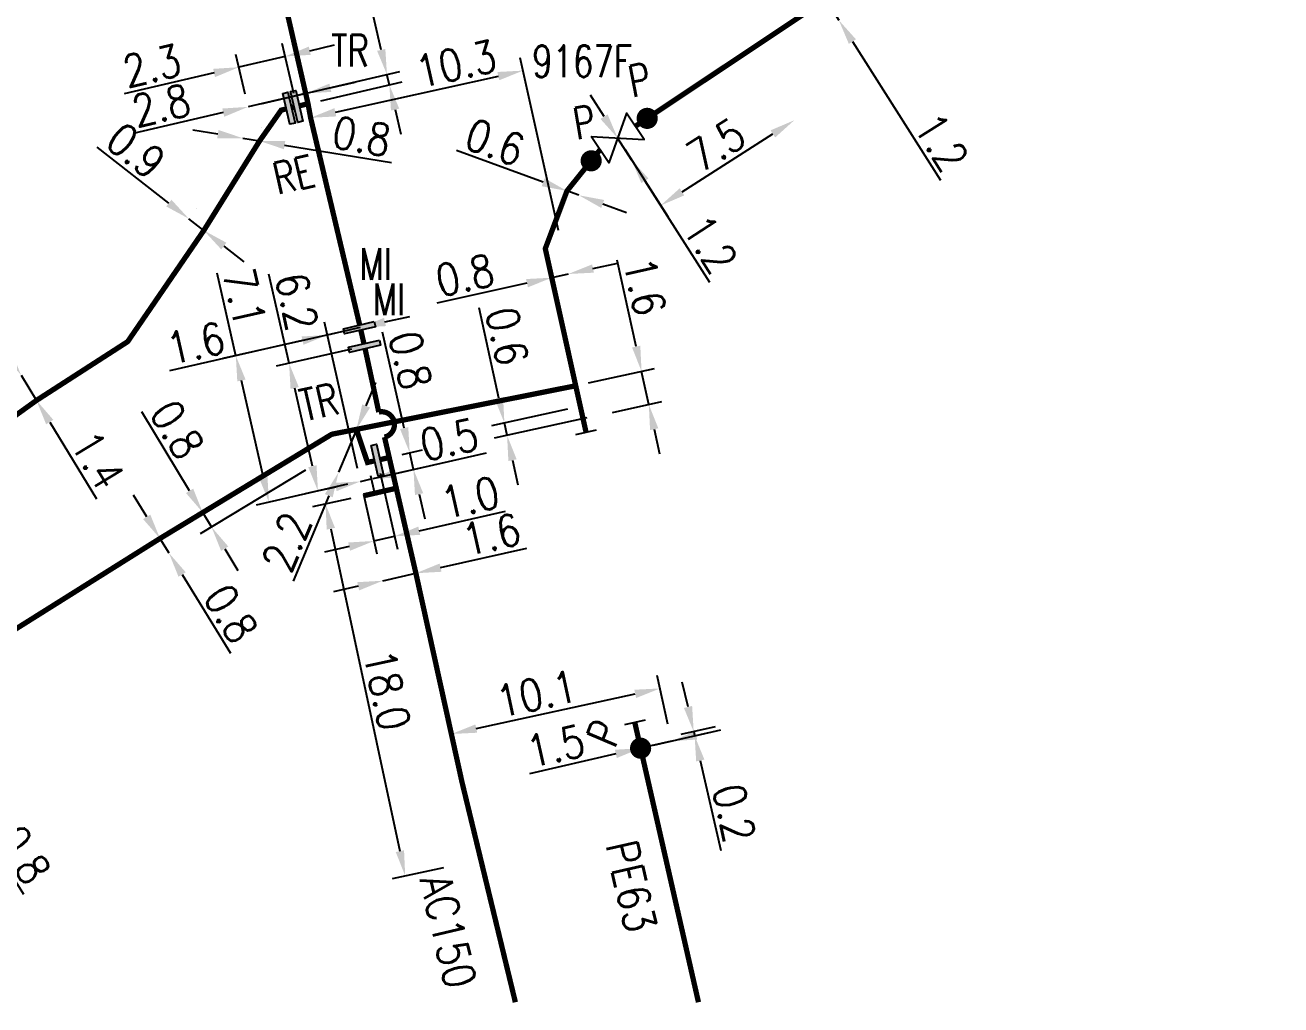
# Model space of a CAD drawing. Header units: millimetres. Extents: x 149996 to 151004, y 126998 to 128018.
# Drawn here: x 150745.8 to 150805.2, y 126999.9 to 127046.2 of the extents above; entities that cross this region are included whole.
import ezdxf
from ezdxf.enums import TextEntityAlignment as Align

# ---------------------------------------------------------------- set-up
doc = ezdxf.new("R2010")
doc.units = ezdxf.units.MM
doc.header["$PDMODE"] = 34
for name, pattern in [('L_100_AP', [14, 10, -1.5, 1, -1.5]), ('L_100_PE', [14, 10, -1.5, 1, -1.5]), ('L_25_PE', [2000, 1000, 1000])]:
    doc.linetypes.add(name, pattern=pattern)
doc.layers.get('0').update_dxf_attribs({"linetype": 'CONTINUOUS'})
doc.layers.get('DEFPOINTS').update_dxf_attribs({"linetype": 'CONTINUOUS'})
for name, color, linetype in [('L_140', 3, 'CONTINUOUS'), ('L_150', 1, 'CONTINUOUS'), ('L_300', 7, 'CONTINUOUS'), ('L_340', 7, 'CONTINUOUS')]:
    doc.layers.add(name, color=color, linetype=linetype)
doc.layers.add('L_170', color=7, linetype='CONTINUOUS', plot=False)
doc.styles.add('G_ROMANS', font='ROMANS.SHX', dxfattribs={"width": 0.75})
doc.styles.get("Standard").update_dxf_attribs({"font": 'romans.shx', "width": 0.85})
doc.dimstyles.get("Standard").update_dxf_attribs({"dimtxt": 1.5, "dimasz": 1.2, "dimexe": 0.625, "dimexo": 0.625, "dimgap": 0.25, "dimtad": 1, "dimdec": 1, "dimzin": 0, "dimdsep": 46, "dimtxsty": 'Standard', "dimcen": -0.5, "dimadec": 0, "dimazin": 0, "dimtfac": 1, "dimtdec": 1, "dimtmove": 0, "dimatfit": 3, "dimfxl": 0, "dimtolj": 1, "dimtzin": 0, "dimarcsym": 0})

# ---------------------------------------------------------------- blocks, each defined once
blk = doc.blocks.new('*D902')
at = {"layer": 'DEFPOINTS', "color": 0, "linetype": 'Continuous', "transparency": 16777216}
for p in [(150775.854, 127014.845), (150776.355, 127012.55), (150766.487, 127010.395)]:
    blk.add_point(p, dxfattribs=at)
at = {"layer": 'L_140', "color": 0, "linetype": 'Continuous', "lineweight": -2, "transparency": 16777216}
for p, q in [((150776.222, 127013.16), (150775.72, 127015.456)), ((150767.158, 127012.946), (150774.681, 127014.589)), ((150766.354, 127011.005), (150765.853, 127013.301))]:
    blk.add_line(p, q, dxfattribs=at)
at = {"layer": 'L_140', "color": 0, "linetype": 'Continuous', "transparency": 16777216}
for points in [[(150774.639, 127014.784), (150774.724, 127014.394), (150775.854, 127014.845)], [(150767.116, 127013.141), (150767.201, 127012.751), (150765.986, 127012.69)]]:
    blk.add_solid(points, dxfattribs=at)
at = {"layer": 'L_140', "color": 0, "linetype": 'Continuous', "transparency": 16777216, "insert": (150770.012, 127014.593), "char_height": 1.5, "attachment_point": 5, "rotation": 12.31971}
blk.add_mtext('\\A1;10.1', dxfattribs=at)
blk = doc.blocks.new('L_340_07')
at = {"color": 0, "linetype": 'Continuous', "const_width": 0.25, "flags": 128}
blk.add_lwpolyline([(0, 0), (1.25, 0)], dxfattribs=at)
at = {"color": 0, "linetype": 'Continuous', "flags": 128}
blk.add_lwpolyline([(1.25, -0.5), (1.25, 0.5)], dxfattribs=at)
at = {"color": 0, "linetype": 'Continuous', "style": 'G_ROMANS', "width": 0.75, "flags": 3}
for tag, p in [('DEF_LEG', (0.723, -3.465)), ('DEF_COUP', (0.723, -5.965)), ('DEF_TYPE', (0.723, -8.465))]:
    blk.add_attdef(tag, text='', height=1.2, dxfattribs=at).set_placement(p, align=Align.MIDDLE)
blk = doc.blocks.new('L_300_12')
at = {"color": 0, "linetype": 'Continuous', "const_width": 0.497, "flags": 128}
blk.add_lwpolyline([(-0.252, 0, 1), (0.252, 0, 1)], format="xyb", close=True, dxfattribs=at)
at = {"color": 0, "linetype": 'Continuous', "style": 'G_ROMANS', "width": 0.75}
blk.add_text('P', height=1.5, dxfattribs=at).set_placement((0, 1.85), align=Align.MIDDLE)
at = {"color": 0, "linetype": 'Continuous', "style": 'G_ROMANS', "width": 0.75, "flags": 3}
for tag, p in [('DEF_LEG', (0, -5)), ('DEF_COUP', (0, -7.5)), ('DEF_TYPE', (0, -10))]:
    blk.add_attdef(tag, text='', height=1.2, dxfattribs=at).set_placement(p, align=Align.MIDDLE)
blk = doc.blocks.new('*D903')
at = {"layer": 'DEFPOINTS', "color": 0, "linetype": 'Continuous', "transparency": 16777216}
for p in [(150779.075, 127013.175), (150777.447, 127012.801), (150774.935, 127012.018)]:
    blk.add_point(p, dxfattribs=at)
at = {"layer": 'L_300', "color": 0, "linetype": 'Continuous', "lineweight": -2, "transparency": 16777216}
for p, q in [((150777.178, 127013.97), (150776.909, 127015.14)), ((150778.466, 127013.035), (150776.837, 127012.661)), ((150775.544, 127012.158), (150778.1, 127012.746)), ((150777.447, 127012.801), (150777.491, 127012.606)), ((150777.76, 127011.436), (150778.739, 127007.176))]:
    blk.add_line(p, q, dxfattribs=at)
at = {"layer": 'L_300', "color": 0, "linetype": 'Continuous', "transparency": 16777216}
for points in [[(150777.373, 127014.015), (150776.983, 127013.925), (150777.447, 127012.801)], [(150777.955, 127011.481), (150777.565, 127011.391), (150777.491, 127012.606)]]:
    blk.add_solid(points, dxfattribs=at)
at = {"layer": 'L_300', "color": 0, "linetype": 'Continuous', "transparency": 16777216, "insert": (150779.358, 127008.945), "char_height": 1.5, "attachment_point": 5, "rotation": 282.93866}
blk.add_mtext('\\A1;0.2', dxfattribs=at)
blk = doc.blocks.new('*D904')
at = {"layer": 'DEFPOINTS', "color": 0, "linetype": 'Continuous', "transparency": 16777216}
for p in [(150774.935, 127012.018), (150776.397, 127012.354), (150776.397, 127012.354)]:
    blk.add_point(p, dxfattribs=at)
at = {"layer": 'L_300', "color": 0, "linetype": 'Continuous', "lineweight": -2, "transparency": 16777216}
for p, q in [((150777.566, 127012.623), (150778.736, 127012.892)), ((150776.397, 127012.354), (150774.935, 127012.018)), ((150773.765, 127011.75), (150769.683, 127010.812))]:
    blk.add_line(p, q, dxfattribs=at)
at = {"layer": 'L_300', "color": 0, "linetype": 'Continuous', "transparency": 16777216}
for points in [[(150777.522, 127012.818), (150777.611, 127012.428), (150776.397, 127012.354)], [(150773.721, 127011.945), (150773.81, 127011.555), (150774.935, 127012.018)]]:
    blk.add_solid(points, dxfattribs=at)
at = {"layer": 'L_300', "color": 0, "linetype": 'Continuous', "transparency": 16777216, "insert": (150770.915, 127012.121), "char_height": 1.5, "attachment_point": 5, "rotation": 12.93866}
blk.add_mtext('\\A1;1.5', dxfattribs=at)
blk = doc.blocks.new('*D1003')
at = {"layer": 'DEFPOINTS', "color": 0, "linetype": 'Continuous', "transparency": 16777216}
for p in [(150783.694, 127047.44), (150784.316, 127046.46), (150784.316, 127046.46)]:
    blk.add_point(p, dxfattribs=at)
at = {"layer": 'L_150', "color": 0, "linetype": 'Continuous', "lineweight": -2, "transparency": 16777216}
for p, q in [((150783.051, 127048.453), (150782.408, 127049.466)), ((150783.694, 127047.44), (150784.316, 127046.46)), ((150784.959, 127045.447), (150789.122, 127038.89))]:
    blk.add_line(p, q, dxfattribs=at)
at = {"layer": 'L_150', "color": 0, "linetype": 'Continuous', "transparency": 16777216}
for points in [[(150783.22, 127048.56), (150782.882, 127048.346), (150783.694, 127047.44)], [(150785.128, 127045.554), (150784.79, 127045.34), (150784.316, 127046.46)]]:
    blk.add_solid(points, dxfattribs=at)
at = {"layer": 'L_150', "color": 0, "linetype": 'Continuous', "transparency": 16777216, "insert": (150789.166, 127040.687), "char_height": 1.5, "attachment_point": 5, "rotation": 302.41004}
blk.add_mtext('\\A1;1.2', dxfattribs=at)
blk = doc.blocks.new('*D1004')
at = {"layer": 'DEFPOINTS', "color": 0, "linetype": 'Continuous', "transparency": 16777216}
for p in [(150782.206, 127041.727), (150782.206, 127041.727), (150773.848, 127040.886)]:
    blk.add_point(p, dxfattribs=at)
at = {"layer": 'L_300', "color": 0, "linetype": 'Continuous', "lineweight": -2, "transparency": 16777216}
for p, q in [((150776.894, 127038.341), (150781.195, 127041.082)), ((150774.184, 127040.359), (150776.218, 127037.169))]:
    blk.add_line(p, q, dxfattribs=at)
at = {"layer": 'L_300', "color": 0, "linetype": 'Continuous', "transparency": 16777216}
for points in [[(150781.087, 127041.251), (150781.302, 127040.914), (150782.206, 127041.727)], [(150776.787, 127038.509), (150777.002, 127038.172), (150775.882, 127037.696)]]:
    blk.add_solid(points, dxfattribs=at)
at = {"layer": 'L_300', "color": 0, "linetype": 'Continuous', "transparency": 16777216, "insert": (150778.507, 127040.555), "char_height": 1.5, "attachment_point": 5, "rotation": 32.51715}
blk.add_mtext('\\A1;7.5', dxfattribs=at)
blk = doc.blocks.new('*D1005')
at = {"layer": 'DEFPOINTS', "color": 0, "linetype": 'Continuous', "transparency": 16777216}
for p in [(150773.848, 127040.886), (150774.493, 127039.874), (150774.493, 127039.874)]:
    blk.add_point(p, dxfattribs=at)
at = {"layer": 'L_300', "color": 0, "linetype": 'Continuous', "lineweight": -2, "transparency": 16777216}
for p, q in [((150773.203, 127041.898), (150772.558, 127042.91)), ((150773.848, 127040.886), (150774.493, 127039.874)), ((150775.138, 127038.862), (150778.194, 127034.069))]:
    blk.add_line(p, q, dxfattribs=at)
at = {"layer": 'L_300', "color": 0, "linetype": 'Continuous', "transparency": 16777216}
for points in [[(150773.372, 127042.005), (150773.035, 127041.79), (150773.848, 127040.886)], [(150775.307, 127038.97), (150774.97, 127038.755), (150774.493, 127039.874)]]:
    blk.add_solid(points, dxfattribs=at)
at = {"layer": 'L_300', "color": 0, "linetype": 'Continuous', "transparency": 16777216, "insert": (150778.234, 127035.867), "char_height": 1.5, "attachment_point": 5, "rotation": 302.51715}
blk.add_mtext('\\A1;1.2', dxfattribs=at)
blk = doc.blocks.new('L_300_09')
at = {"color": 0, "linetype": 'Continuous', "flags": 128}
blk.add_lwpolyline([(-1, 0.75), (1, -0.75), (1, 0.75), (-1, -0.75), (-1, 0.75)], dxfattribs=at)
at = {"color": 0, "linetype": 'Continuous', "width": 0.75}
blk.add_attdef('NUM', text='', height=1.5, dxfattribs=at).set_placement((0, 2.1), align=Align.MIDDLE_CENTER)
at = {"color": 0, "linetype": 'Continuous', "width": 0.75, "flags": 3}
for tag, p in [('DEF_LEG', (0, -5)), ('DEF_COUP', (0, -7.5)), ('DEF_TYPE', (0, -10))]:
    blk.add_attdef(tag, text='', height=1.2, dxfattribs=at).set_placement(p, align=Align.MIDDLE)
blk = doc.blocks.new('*D1006')
at = {"layer": 'DEFPOINTS', "color": 0, "linetype": 'Continuous', "transparency": 16777216}
for p in [(150771.45, 127038.383), (150772.014, 127038.178), (150772.014, 127038.178)]:
    blk.add_point(p, dxfattribs=at)
at = {"layer": 'L_140', "color": 0, "linetype": 'Continuous', "lineweight": -2, "transparency": 16777216}
for p, q in [((150770.322, 127038.794), (150766.215, 127040.289)), ((150772.014, 127038.178), (150771.45, 127038.383)), ((150773.141, 127037.767), (150774.269, 127037.356))]:
    blk.add_line(p, q, dxfattribs=at)
at = {"layer": 'L_140', "color": 0, "linetype": 'Continuous', "transparency": 16777216}
for points in [[(150770.391, 127038.981), (150770.254, 127038.606), (150771.45, 127038.383)], [(150773.21, 127037.955), (150773.073, 127037.579), (150772.014, 127038.178)]]:
    blk.add_solid(points, dxfattribs=at)
at = {"layer": 'L_140', "color": 0, "linetype": 'Continuous', "transparency": 16777216, "insert": (150768.047, 127040.686), "char_height": 1.5, "attachment_point": 5, "rotation": 339.98837}
blk.add_mtext('\\A1;0.6', dxfattribs=at)
blk = doc.blocks.new('*D1007')
at = {"layer": 'DEFPOINTS', "color": 0, "linetype": 'Continuous', "transparency": 16777216}
for p in [(150771.511, 127034.453), (150771.511, 127034.453), (150770.73, 127034.279)]:
    blk.add_point(p, dxfattribs=at)
at = {"layer": 'L_140', "color": 0, "linetype": 'Continuous', "lineweight": -2, "transparency": 16777216}
for p, q in [((150771.511, 127034.453), (150770.73, 127034.279)), ((150772.682, 127034.713), (150773.854, 127034.973)), ((150769.558, 127034.019), (150765.291, 127033.072))]:
    blk.add_line(p, q, dxfattribs=at)
at = {"layer": 'L_140', "color": 0, "linetype": 'Continuous', "transparency": 16777216}
for points in [[(150772.639, 127034.908), (150772.726, 127034.517), (150771.511, 127034.453)], [(150769.515, 127034.214), (150769.602, 127033.824), (150770.73, 127034.279)]]:
    blk.add_solid(points, dxfattribs=at)
at = {"layer": 'L_140', "color": 0, "linetype": 'Continuous', "transparency": 16777216, "insert": (150766.622, 127034.392), "char_height": 1.5, "attachment_point": 5, "rotation": 12.51715}
blk.add_mtext('\\A1;0.8', dxfattribs=at)
blk = doc.blocks.new('*D1008')
at = {"layer": 'DEFPOINTS', "color": 0, "linetype": 'Continuous', "transparency": 16777216}
for p in [(150771.865, 127029.166), (150775.323, 127028.283), (150772.993, 127027.775)]:
    blk.add_point(p, dxfattribs=at)
at = {"layer": 'L_140', "color": 0, "linetype": 'Continuous', "lineweight": -2, "transparency": 16777216}
for p, q in [((150774.725, 127031.019), (150773.831, 127035.112)), ((150772.476, 127029.299), (150775.592, 127029.98)), ((150775.323, 127028.283), (150774.981, 127029.846)), ((150773.604, 127027.908), (150775.933, 127028.417)), ((150775.579, 127027.111), (150775.835, 127025.938))]:
    blk.add_line(p, q, dxfattribs=at)
at = {"layer": 'L_140', "color": 0, "linetype": 'Continuous', "transparency": 16777216}
for points in [[(150774.92, 127031.061), (150774.53, 127030.976), (150774.981, 127029.846)], [(150775.774, 127027.154), (150775.383, 127027.068), (150775.323, 127028.283)]]:
    blk.add_solid(points, dxfattribs=at)
at = {"layer": 'L_140', "color": 0, "linetype": 'Continuous', "transparency": 16777216, "insert": (150775.127, 127033.865), "char_height": 1.5, "attachment_point": 5, "rotation": 282.31971}
blk.add_mtext('\\A1;1.6', dxfattribs=at)
blk = doc.blocks.new('*D1009')
at = {"layer": 'DEFPOINTS', "color": 0, "linetype": 'Continuous', "transparency": 16777216}
for p in [(150772.082, 127028.19), (150772.993, 127027.775), (150768.617, 127026.819)]:
    blk.add_point(p, dxfattribs=at)
at = {"layer": 'L_340', "color": 0, "linetype": 'Continuous', "lineweight": -2, "transparency": 16777216}
for p, q in [((150768.233, 127028.577), (150767.301, 127032.848)), ((150771.471, 127028.056), (150767.879, 127027.272)), ((150772.383, 127027.641), (150768.007, 127026.685)), ((150768.617, 127026.819), (150768.489, 127027.405)), ((150768.873, 127025.646), (150769.129, 127024.474))]:
    blk.add_line(p, q, dxfattribs=at)
at = {"layer": 'L_340', "color": 0, "linetype": 'Continuous', "transparency": 16777216}
for points in [[(150768.429, 127028.62), (150768.038, 127028.535), (150768.489, 127027.405)], [(150769.069, 127025.689), (150768.678, 127025.604), (150768.617, 127026.819)]]:
    blk.add_solid(points, dxfattribs=at)
at = {"layer": 'L_340', "color": 0, "linetype": 'Continuous', "transparency": 16777216, "insert": (150768.616, 127031.512), "char_height": 1.5, "attachment_point": 5, "rotation": 282.31971}
blk.add_mtext('\\A1;0.6', dxfattribs=at)
blk = doc.blocks.new('*D1010')
at = {"layer": 'DEFPOINTS', "color": 0, "linetype": 'Continuous', "transparency": 16777216}
for p in [(150759.19, 127026.187), (150759.605, 127025.503), (150754.63, 127022.484)]:
    blk.add_point(p, dxfattribs=at)
at = {"layer": 'L_140', "color": 0, "linetype": 'Continuous', "lineweight": -2, "transparency": 16777216}
for p, q in [((150753.592, 127024.194), (150751.325, 127027.932)), ((150758.656, 127025.863), (150753.68, 127022.844)), ((150759.071, 127025.179), (150754.095, 127022.16)), ((150754.63, 127022.484), (150754.215, 127023.168)), ((150755.252, 127021.458), (150755.874, 127020.433))]:
    blk.add_line(p, q, dxfattribs=at)
at = {"layer": 'L_140', "color": 0, "linetype": 'Continuous', "transparency": 16777216}
for points in [[(150753.763, 127024.298), (150753.421, 127024.091), (150754.215, 127023.168)], [(150755.423, 127021.562), (150755.081, 127021.355), (150754.63, 127022.484)]]:
    blk.add_solid(points, dxfattribs=at)
at = {"layer": 'L_140', "color": 0, "linetype": 'Continuous', "transparency": 16777216, "insert": (150753.002, 127027.095), "char_height": 1.5, "attachment_point": 5, "rotation": 301.24612}
blk.add_mtext('\\A1;0.8', dxfattribs=at)
blk = doc.blocks.new('*D1011')
at = {"layer": 'DEFPOINTS', "color": 0, "linetype": 'Continuous', "transparency": 16777216}
for p in [(150761.486, 127027.103), (150760.641, 127025.072), (150760.641, 127025.072)]:
    blk.add_point(p, dxfattribs=at)
at = {"layer": 'L_140', "color": 0, "linetype": 'Continuous', "lineweight": -2, "transparency": 16777216}
for p, q in [((150761.947, 127028.211), (150762.409, 127029.319)), ((150761.486, 127027.103), (150760.641, 127025.072)), ((150760.18, 127023.964), (150758.5, 127019.929))]:
    blk.add_line(p, q, dxfattribs=at)
at = {"layer": 'L_140', "color": 0, "linetype": 'Continuous', "transparency": 16777216}
for points in [[(150761.763, 127028.288), (150762.132, 127028.134), (150761.486, 127027.103)], [(150759.995, 127024.041), (150760.364, 127023.888), (150760.641, 127025.072)]]:
    blk.add_solid(points, dxfattribs=at)
at = {"layer": 'L_140', "color": 0, "linetype": 'Continuous', "transparency": 16777216, "insert": (150758.186, 127021.777), "char_height": 1.5, "attachment_point": 5, "rotation": 67.40007}
blk.add_mtext('\\A1;2.2', dxfattribs=at)
blk = doc.blocks.new('*D1012')
at = {"layer": 'DEFPOINTS', "color": 0, "linetype": 'Continuous', "transparency": 16777216}
for p in [(150752.191, 127021.941), (150752.61, 127021.259), (150752.61, 127021.259)]:
    blk.add_point(p, dxfattribs=at)
at = {"layer": 'L_140', "color": 0, "linetype": 'Continuous', "lineweight": -2, "transparency": 16777216}
for p, q in [((150751.563, 127022.963), (150750.934, 127023.985)), ((150752.191, 127021.941), (150752.61, 127021.259)), ((150753.239, 127020.237), (150755.528, 127016.513))]:
    blk.add_line(p, q, dxfattribs=at)
at = {"layer": 'L_140', "color": 0, "linetype": 'Continuous', "transparency": 16777216}
for points in [[(150751.733, 127023.068), (150751.392, 127022.858), (150752.191, 127021.941)], [(150753.409, 127020.342), (150753.068, 127020.132), (150752.61, 127021.259)]]:
    blk.add_solid(points, dxfattribs=at)
at = {"layer": 'L_140', "color": 0, "linetype": 'Continuous', "transparency": 16777216, "insert": (150755.549, 127018.387), "char_height": 1.5, "attachment_point": 5, "rotation": 301.57893}
blk.add_mtext('\\A1;0.8', dxfattribs=at)
blk = doc.blocks.new('*D1013')
at = {"layer": 'DEFPOINTS', "color": 0, "linetype": 'Continuous', "transparency": 16777216}
for p in [(150764.3, 127020.296), (150762.739, 127019.943), (150762.739, 127019.943)]:
    blk.add_point(p, dxfattribs=at)
at = {"layer": 'L_140', "color": 0, "linetype": 'Continuous', "lineweight": -2, "transparency": 16777216}
for p, q in [((150765.47, 127020.561), (150769.556, 127021.485)), ((150762.739, 127019.943), (150764.3, 127020.296)), ((150761.569, 127019.678), (150760.398, 127019.413))]:
    blk.add_line(p, q, dxfattribs=at)
at = {"layer": 'L_140', "color": 0, "linetype": 'Continuous', "transparency": 16777216}
for points in [[(150765.426, 127020.756), (150765.514, 127020.366), (150764.3, 127020.296)], [(150761.525, 127019.873), (150761.613, 127019.483), (150762.739, 127019.943)]]:
    blk.add_solid(points, dxfattribs=at)
at = {"layer": 'L_140', "color": 0, "linetype": 'Continuous', "transparency": 16777216, "insert": (150767.878, 127022.131), "char_height": 1.5, "attachment_point": 5, "rotation": 12.74637}
blk.add_mtext('\\A1;1.6', dxfattribs=at)
blk = doc.blocks.new('*D1014')
at = {"layer": 'DEFPOINTS', "color": 0, "linetype": 'Continuous', "transparency": 16777216}
for p in [(150756.356, 127042.36), (150756.356, 127042.36), (150759.197, 127042.507)]:
    blk.add_point(p, dxfattribs=at)
at = {"layer": 'L_140', "color": 0, "linetype": 'Continuous', "lineweight": -2, "transparency": 16777216}
for p, q in [((150759.055, 127043.115), (150758.942, 127043.602)), ((150760.252, 127043.265), (150761.421, 127043.537)), ((150759.083, 127042.994), (150756.356, 127042.36)), ((150755.187, 127042.088), (150750.929, 127041.098))]:
    blk.add_line(p, q, dxfattribs=at)
at = {"layer": 'L_140', "color": 0, "linetype": 'Continuous', "transparency": 16777216}
for points in [[(150760.207, 127043.46), (150760.298, 127043.07), (150759.083, 127042.994)], [(150755.142, 127042.283), (150755.233, 127041.893), (150756.356, 127042.36)]]:
    blk.add_solid(points, dxfattribs=at)
at = {"layer": 'L_140', "color": 0, "linetype": 'Continuous', "transparency": 16777216, "insert": (150752.247, 127042.431), "char_height": 1.5, "attachment_point": 5, "rotation": 13.08515}
blk.add_mtext('\\A1;2.8', dxfattribs=at)
blk = doc.blocks.new('*D1015')
at = {"layer": 'DEFPOINTS', "color": 0, "linetype": 'Continuous', "transparency": 16777216}
for p in [(150762.011, 127025.537), (150761.676, 127024.641), (150761.676, 127024.641)]:
    blk.add_point(p, dxfattribs=at)
at = {"layer": 'L_140', "color": 0, "linetype": 'Continuous', "lineweight": -2, "transparency": 16777216}
for p, q in [((150763.358, 127025.022), (150767.647, 127025.992)), ((150762.149, 127024.927), (150762.325, 127024.147)), ((150760.506, 127024.376), (150759.335, 127024.112)), ((150761.676, 127024.641), (150762.187, 127024.757))]:
    blk.add_line(p, q, dxfattribs=at)
at = {"layer": 'L_140', "color": 0, "linetype": 'Continuous', "transparency": 16777216}
for points in [[(150763.313, 127025.217), (150763.402, 127024.826), (150762.187, 127024.757)], [(150760.462, 127024.572), (150760.55, 127024.181), (150761.676, 127024.641)]]:
    blk.add_solid(points, dxfattribs=at)
at = {"layer": 'L_140', "color": 0, "linetype": 'Continuous', "transparency": 16777216, "insert": (150765.88, 127026.617), "char_height": 1.5, "attachment_point": 5, "rotation": 12.74637}
blk.add_mtext('\\A1;0.5', dxfattribs=at)
blk = doc.blocks.new('*D1016')
at = {"layer": 'DEFPOINTS', "color": 0, "linetype": 'Continuous', "transparency": 16777216}
for p in [(150762.475, 127025.642), (150761.676, 127024.641), (150762.314, 127021.822)]:
    blk.add_point(p, dxfattribs=at)
at = {"layer": 'L_340', "color": 0, "linetype": 'Continuous', "lineweight": -2, "transparency": 16777216}
for p, q in [((150762.613, 127025.033), (150763.427, 127021.433)), ((150761.814, 127024.032), (150762.452, 127021.212)), ((150764.46, 127022.307), (150768.546, 127023.232)), ((150762.314, 127021.822), (150763.289, 127022.043)), ((150761.144, 127021.557), (150759.973, 127021.293))]:
    blk.add_line(p, q, dxfattribs=at)
at = {"layer": 'L_340', "color": 0, "linetype": 'Continuous', "transparency": 16777216}
for points in [[(150764.416, 127022.503), (150764.504, 127022.112), (150763.289, 127022.043)], [(150761.099, 127021.752), (150761.188, 127021.362), (150762.314, 127021.822)]]:
    blk.add_solid(points, dxfattribs=at)
at = {"layer": 'L_340', "color": 0, "linetype": 'Continuous', "transparency": 16777216, "insert": (150766.867, 127023.877), "char_height": 1.5, "attachment_point": 5, "rotation": 12.74637}
blk.add_mtext('\\A1;1.0', dxfattribs=at)
blk = doc.blocks.new('*D1017')
at = {"layer": 'DEFPOINTS', "color": 0, "linetype": 'Continuous', "transparency": 16777216}
for p in [(150763.038, 127025.775), (150764.187, 127025.209), (150761.676, 127024.641)]:
    blk.add_point(p, dxfattribs=at)
at = {"layer": 'L_140', "color": 0, "linetype": 'Continuous', "lineweight": -2, "transparency": 16777216}
for p, q in [((150763.745, 127027.165), (150762.72, 127031.698)), ((150763.647, 127025.913), (150764.619, 127026.133)), ((150764.187, 127025.209), (150764.01, 127025.995)), ((150762.286, 127024.779), (150764.797, 127025.347)), ((150764.452, 127024.039), (150764.717, 127022.868))]:
    blk.add_line(p, q, dxfattribs=at)
at = {"layer": 'L_140', "color": 0, "linetype": 'Continuous', "transparency": 16777216}
for points in [[(150763.94, 127027.209), (150763.55, 127027.121), (150764.01, 127025.995)], [(150764.647, 127024.083), (150764.257, 127023.995), (150764.187, 127025.209)]]:
    blk.add_solid(points, dxfattribs=at)
at = {"layer": 'L_140', "color": 0, "linetype": 'Continuous', "transparency": 16777216, "insert": (150764.045, 127030.372), "char_height": 1.5, "attachment_point": 5, "rotation": 282.74637}
blk.add_mtext('\\A1;0.8', dxfattribs=at)
blk = doc.blocks.new('L_340_19')
at = {"linetype": 'Continuous'}
blk.add_hatch(color=0, dxfattribs=at).paths.add_polyline_path([(0.125, 0.75), (-0.125, 0.75), (-0.125, -0.75), (0.125, -0.75)])
at = {"color": 0, "linetype": 'Continuous'}
blk.add_lwpolyline([(-0.125, 0.75), (0.125, 0.75), (0.125, -0.75), (-0.125, -0.75)], close=True, dxfattribs=at)
at = {"color": 0, "linetype": 'Continuous', "style": 'G_ROMANS', "width": 0.75}
for tag, height, flags, p in [('TR', 1.5, 8, (0, 3)), ('DEF_LEG', 1.2, 3, (0, -5)), ('DEF_COUP', 1.2, 3, (0, -7.5)), ('DEF_TYPE', 1.2, 3, (0, -10))]:
    blk.add_attdef(tag, text='', height=height, dxfattribs=dict(at, flags=flags)).set_placement(p, align=Align.MIDDLE)
blk = doc.blocks.new('*D1018')
at = {"layer": 'DEFPOINTS', "color": 0, "linetype": 'Continuous', "transparency": 16777216}
for p in [(150740.002, 127014.292), (150740.426, 127013.613), (150740.426, 127013.613)]:
    blk.add_point(p, dxfattribs=at)
at = {"layer": 'L_140', "color": 0, "linetype": 'Continuous', "lineweight": -2, "transparency": 16777216}
for p, q in [((150739.368, 127015.31), (150738.733, 127016.329)), ((150740.002, 127014.292), (150740.426, 127013.613)), ((150741.061, 127012.595), (150745.73, 127005.107))]:
    blk.add_line(p, q, dxfattribs=at)
at = {"layer": 'L_140', "color": 0, "linetype": 'Continuous', "transparency": 16777216}
for points in [[(150739.537, 127015.416), (150739.198, 127015.205), (150740.002, 127014.292)], [(150741.23, 127012.701), (150740.891, 127012.489), (150740.426, 127013.613)]]:
    blk.add_solid(points, dxfattribs=at)
at = {"layer": 'L_140', "color": 0, "linetype": 'Continuous', "transparency": 16777216, "insert": (150745.739, 127006.982), "char_height": 1.5, "attachment_point": 5, "rotation": 301.94587}
blk.add_mtext('\\A1;0.8', dxfattribs=at)
blk = doc.blocks.new('*D1022')
at = {"layer": 'DEFPOINTS', "color": 0, "linetype": 'Continuous', "transparency": 16777216}
for p in [(150756.114, 127040.877), (150756.114, 127040.877), (150756.903, 127040.748)]:
    blk.add_point(p, dxfattribs=at)
at = {"layer": 'L_140', "color": 0, "linetype": 'Continuous', "lineweight": -2, "transparency": 16777216}
for p, q in [((150754.929, 127041.071), (150753.745, 127041.264)), ((150757.004, 127041.365), (150757.004, 127041.365)), ((150756.114, 127040.877), (150756.903, 127040.748)), ((150758.087, 127040.554), (150763.143, 127039.727))]:
    blk.add_line(p, q, dxfattribs=at)
at = {"layer": 'L_140', "color": 0, "linetype": 'Continuous', "transparency": 16777216}
for points in [[(150754.962, 127041.268), (150754.897, 127040.873), (150756.114, 127040.877)], [(150758.12, 127040.752), (150758.055, 127040.357), (150756.903, 127040.748)]]:
    blk.add_solid(points, dxfattribs=at)
at = {"layer": 'L_140', "color": 0, "linetype": 'Continuous', "transparency": 16777216, "insert": (150761.739, 127040.97), "char_height": 1.5, "attachment_point": 5, "rotation": 350.71131}
blk.add_mtext('\\A1;0.8', dxfattribs=at)
blk = doc.blocks.new('*D1023')
at = {"layer": 'DEFPOINTS', "color": 0, "linetype": 'Continuous', "transparency": 16777216}
for p in [(150755.92, 127044.236), (150756.356, 127042.36), (150758.661, 127042.382)]:
    blk.add_point(p, dxfattribs=at)
at = {"layer": 'L_340', "color": 0, "linetype": 'Continuous', "lineweight": -2, "transparency": 16777216}
for p, q in [((150758.519, 127042.991), (150757.97, 127045.354)), ((150759.28, 127045.017), (150760.449, 127045.289)), ((150756.215, 127042.968), (150755.779, 127044.845)), ((150758.112, 127044.745), (150755.92, 127044.236)), ((150754.751, 127043.964), (150750.493, 127042.974))]:
    blk.add_line(p, q, dxfattribs=at)
at = {"layer": 'L_340', "color": 0, "linetype": 'Continuous', "transparency": 16777216}
for points in [[(150759.235, 127045.212), (150759.326, 127044.822), (150758.112, 127044.745)], [(150754.706, 127044.159), (150754.796, 127043.769), (150755.92, 127044.236)]]:
    blk.add_solid(points, dxfattribs=at)
at = {"layer": 'L_340', "color": 0, "linetype": 'Continuous', "transparency": 16777216, "insert": (150751.811, 127044.307), "char_height": 1.5, "attachment_point": 5, "rotation": 13.08515}
blk.add_mtext('\\A1;2.3', dxfattribs=at)
blk = doc.blocks.new('*D1024')
at = {"layer": 'DEFPOINTS', "color": 0, "linetype": 'Continuous', "transparency": 16777216}
for p in [(150753.557, 127037.068), (150753.557, 127037.068), (150754.266, 127036.514)]:
    blk.add_point(p, dxfattribs=at)
at = {"layer": 'L_140', "color": 0, "linetype": 'Continuous', "lineweight": -2, "transparency": 16777216}
for p, q in [((150752.611, 127037.807), (150749.215, 127040.462)), ((150753.941, 127037.561), (150753.941, 127037.561)), ((150754.266, 127036.514), (150753.557, 127037.068)), ((150754.65, 127037.007), (150754.65, 127037.007)), ((150755.211, 127035.775), (150756.157, 127035.036))]:
    blk.add_line(p, q, dxfattribs=at)
at = {"layer": 'L_140', "color": 0, "linetype": 'Continuous', "transparency": 16777216}
for points in [[(150752.734, 127037.965), (150752.488, 127037.65), (150753.557, 127037.068)], [(150755.334, 127035.933), (150755.088, 127035.618), (150754.266, 127036.514)]]:
    blk.add_solid(points, dxfattribs=at)
at = {"layer": 'L_140', "color": 0, "linetype": 'Continuous', "transparency": 16777216, "insert": (150751.056, 127040.292), "char_height": 1.5, "attachment_point": 5, "rotation": 321.98822}
blk.add_mtext('\\A1;0.9', dxfattribs=at)
blk = doc.blocks.new('*D1025')
at = {"layer": 'DEFPOINTS', "color": 0, "linetype": 'Continuous', "transparency": 16777216}
for p in [(150745.618, 127029.669), (150745.618, 127029.669), (150746.347, 127028.474)]:
    blk.add_point(p, dxfattribs=at)
at = {"layer": 'L_140', "color": 0, "linetype": 'Continuous', "lineweight": -2, "transparency": 16777216}
for p, q in [((150744.993, 127030.694), (150744.368, 127031.718)), ((150745.618, 127029.669), (150746.347, 127028.474)), ((150746.971, 127027.449), (150749.184, 127023.821))]:
    blk.add_line(p, q, dxfattribs=at)
at = {"layer": 'L_140', "color": 0, "linetype": 'Continuous', "transparency": 16777216}
for points in [[(150745.164, 127030.798), (150744.822, 127030.589), (150745.618, 127029.669)], [(150747.142, 127027.554), (150746.801, 127027.345), (150746.347, 127028.474)]]:
    blk.add_solid(points, dxfattribs=at)
at = {"layer": 'L_140', "color": 0, "linetype": 'Continuous', "transparency": 16777216, "insert": (150749.244, 127025.644), "char_height": 1.5, "attachment_point": 5, "rotation": 301.37989}
blk.add_mtext('\\A1;1.4', dxfattribs=at)
blk = doc.blocks.new('L_340_21')
at = {"linetype": 'Continuous'}
blk.add_hatch(color=0, dxfattribs=at).paths.add_polyline_path([(0.125, 0.75), (-0.125, 0.75), (-0.125, -0.75), (0.125, -0.75)])
at = {"color": 0, "linetype": 'Continuous'}
blk.add_lwpolyline([(-0.125, 0.75), (0.125, 0.75), (0.125, -0.75), (-0.125, -0.75)], close=True, dxfattribs=at)
at = {"color": 0, "linetype": 'Continuous', "style": 'G_ROMANS', "width": 0.75}
for tag, height, flags, p in [('RE', 1.5, 8, (0, 3)), ('DEF_LEG', 1.2, 3, (0, -5)), ('DEF_COUP', 1.2, 3, (0, -7.5)), ('DEF_TYPE', 1.2, 3, (0, -10))]:
    blk.add_attdef(tag, text='', height=height, dxfattribs=dict(at, flags=flags)).set_placement(p, align=Align.MIDDLE)
blk = doc.blocks.new('*D1045')
at = {"layer": 'DEFPOINTS', "color": 0, "linetype": 'Continuous', "transparency": 16777216}
for p in [(150761.87, 127031.037), (150761.676, 127024.641), (150759.667, 127024.187)]:
    blk.add_point(p, dxfattribs=at)
at = {"layer": 'L_340', "color": 0, "linetype": 'Continuous', "lineweight": -2, "transparency": 16777216}
for p, q in [((150758.3, 127030.229), (150757.347, 127034.443)), ((150761.261, 127030.899), (150757.691, 127030.091)), ((150759.403, 127025.357), (150758.565, 127029.059)), ((150761.067, 127024.503), (150759.058, 127024.049))]:
    blk.add_line(p, q, dxfattribs=at)
at = {"layer": 'L_340', "color": 0, "linetype": 'Continuous', "transparency": 16777216}
for points in [[(150758.76, 127029.103), (150758.37, 127029.015), (150758.3, 127030.229)], [(150759.598, 127025.401), (150759.208, 127025.313), (150759.667, 127024.187)]]:
    blk.add_solid(points, dxfattribs=at)
at = {"layer": 'L_340', "color": 0, "linetype": 'Continuous', "transparency": 16777216, "insert": (150758.666, 127033.147), "char_height": 1.5, "attachment_point": 5, "rotation": 282.74637}
blk.add_mtext('\\A1;6.2', dxfattribs=at)
blk = doc.blocks.new('*D1046')
at = {"layer": 'DEFPOINTS', "color": 0, "linetype": 'Continuous', "transparency": 16777216}
for p in [(150761.668, 127031.919), (150761.676, 127024.641), (150757.346, 127023.662)]:
    blk.add_point(p, dxfattribs=at)
at = {"layer": 'L_340', "color": 0, "linetype": 'Continuous', "lineweight": -2, "transparency": 16777216}
for p, q in [((150755.78, 127030.587), (150754.896, 127034.495)), ((150761.058, 127031.781), (150755.17, 127030.449)), ((150757.082, 127024.832), (150756.045, 127029.416)), ((150761.067, 127024.503), (150756.737, 127023.524))]:
    blk.add_line(p, q, dxfattribs=at)
at = {"layer": 'L_340', "color": 0, "linetype": 'Continuous', "transparency": 16777216}
for points in [[(150756.24, 127029.46), (150755.85, 127029.372), (150755.78, 127030.587)], [(150757.277, 127024.876), (150756.887, 127024.788), (150757.346, 127023.662)]]:
    blk.add_solid(points, dxfattribs=at)
at = {"layer": 'L_340', "color": 0, "linetype": 'Continuous', "transparency": 16777216, "insert": (150756.181, 127033.347), "char_height": 1.5, "attachment_point": 5, "rotation": 282.74637}
blk.add_mtext('\\A1;7.1', dxfattribs=at)
blk = doc.blocks.new('L_340_16')
at = {"linetype": 'Continuous'}
blk.add_hatch(color=0, dxfattribs=at).paths.add_polyline_path([(0.125, 0.75), (-0.125, 0.75), (-0.125, -0.75), (0.125, -0.75)])
at = {"color": 0, "linetype": 'Continuous'}
blk.add_lwpolyline([(-0.125, 0.75), (0.125, 0.75), (0.125, -0.75), (-0.125, -0.75)], close=True, dxfattribs=at)
at = {"color": 0, "linetype": 'Continuous', "width": 0.75}
for tag, height, flags, p in [('MI', 1.5, 8, (0, 3)), ('DEF_LEG', 1.2, 3, (0, -5)), ('DEF_COUP', 1.2, 3, (0, -7.5)), ('DEF_TYPE', 1.2, 3, (0, -10))]:
    blk.add_attdef(tag, text='', height=height, dxfattribs=dict(at, flags=flags)).set_placement(p, align=Align.MIDDLE)
blk = doc.blocks.new('*D1047')
at = {"layer": 'DEFPOINTS', "color": 0, "linetype": 'Continuous', "transparency": 16777216}
for p in [(150760.11, 127031.566), (150761.668, 127031.919), (150761.676, 127024.641)]:
    blk.add_point(p, dxfattribs=at)
at = {"layer": 'L_340', "color": 0, "linetype": 'Continuous', "lineweight": -2, "transparency": 16777216}
for p, q in [((150761.538, 127025.251), (150759.972, 127032.176)), ((150762.838, 127032.183), (150764.009, 127032.448)), ((150761.668, 127031.919), (150760.11, 127031.566)), ((150758.939, 127031.301), (150752.642, 127029.877))]:
    blk.add_line(p, q, dxfattribs=at)
at = {"layer": 'L_340', "color": 0, "linetype": 'Continuous', "transparency": 16777216}
for points in [[(150762.794, 127032.379), (150762.882, 127031.988), (150761.668, 127031.919)], [(150758.895, 127031.497), (150758.983, 127031.106), (150760.11, 127031.566)]]:
    blk.add_solid(points, dxfattribs=at)
at = {"layer": 'L_340', "color": 0, "linetype": 'Continuous', "transparency": 16777216, "insert": (150753.879, 127031.182), "char_height": 1.5, "attachment_point": 5, "rotation": 12.74637}
blk.add_mtext('\\A1;1.6', dxfattribs=at)
blk = doc.blocks.new('*D1048')
at = {"layer": 'DEFPOINTS', "color": 0, "linetype": 'Continuous', "transparency": 16777216}
for p in [(150762.932, 127043.888), (150756.356, 127042.36), (150759.197, 127042.507)]:
    blk.add_point(p, dxfattribs=at)
at = {"layer": 'L_140', "color": 0, "linetype": 'Continuous', "lineweight": -2, "transparency": 16777216}
for p, q in [((150762.66, 127045.057), (150761.671, 127049.315)), ((150756.965, 127042.501), (150763.541, 127044.03)), ((150759.805, 127042.648), (150763.654, 127043.543)), ((150763.045, 127043.401), (150762.932, 127043.888)), ((150763.317, 127042.232), (150763.589, 127041.063))]:
    blk.add_line(p, q, dxfattribs=at)
at = {"layer": 'L_140', "color": 0, "linetype": 'Continuous', "transparency": 16777216}
for points in [[(150762.855, 127045.102), (150762.466, 127045.012), (150762.932, 127043.888)], [(150763.512, 127042.278), (150763.122, 127042.187), (150763.045, 127043.401)]]:
    blk.add_solid(points, dxfattribs=at)
at = {"layer": 'L_140', "color": 0, "linetype": 'Continuous', "transparency": 16777216, "insert": (150763.004, 127047.997), "char_height": 1.5, "attachment_point": 5, "rotation": 283.08515}
blk.add_mtext('\\A1;0.5', dxfattribs=at)
blk = doc.blocks.new('*D1052')
at = {"layer": 'DEFPOINTS', "color": 0, "linetype": 'Continuous', "transparency": 16777216}
for p in [(150769.374, 127044.076), (150759.319, 127041.844), (150771.187, 127035.909)]:
    blk.add_point(p, dxfattribs=at)
at = {"layer": 'L_140', "color": 0, "linetype": 'Continuous', "lineweight": -2, "transparency": 16777216}
for p, q in [((150771.052, 127036.519), (150769.239, 127044.686)), ((150760.49, 127042.104), (150768.203, 127043.816))]:
    blk.add_line(p, q, dxfattribs=at)
at = {"layer": 'L_140', "color": 0, "linetype": 'Continuous', "transparency": 16777216}
for points in [[(150768.159, 127044.011), (150768.246, 127043.621), (150769.374, 127044.076)], [(150760.447, 127042.299), (150760.534, 127041.909), (150759.319, 127041.844)]]:
    blk.add_solid(points, dxfattribs=at)
at = {"layer": 'L_140', "color": 0, "linetype": 'Continuous', "transparency": 16777216, "insert": (150766.202, 127044.396), "char_height": 1.5, "attachment_point": 5, "rotation": 12.51715}
blk.add_mtext('\\A1;10.3', dxfattribs=at)
blk = doc.blocks.new('*D1384')
at = {"layer": 'DEFPOINTS', "color": 0, "linetype": 'Continuous', "transparency": 16777216}
for p in [(150761.83, 127023.962), (150763.796, 127005.975), (150766.221, 127006.494)]:
    blk.add_point(p, dxfattribs=at)
at = {"layer": 'L_170', "color": 0, "linetype": 'Continuous', "lineweight": -2, "transparency": 16777216}
for p, q in [((150761.219, 127023.831), (150759.414, 127023.444)), ((150760.276, 127022.402), (150763.544, 127007.148)), ((150765.61, 127006.363), (150763.184, 127005.844))]:
    blk.add_line(p, q, dxfattribs=at)
at = {"layer": 'L_170', "color": 0, "linetype": 'Continuous', "transparency": 16777216}
for points in [[(150760.472, 127022.444), (150760.081, 127022.36), (150760.025, 127023.575)], [(150763.74, 127007.19), (150763.349, 127007.106), (150763.796, 127005.975)]]:
    blk.add_solid(points, dxfattribs=at)
at = {"layer": 'L_170', "color": 0, "linetype": 'Continuous', "transparency": 16777216, "insert": (150762.934, 127014.771), "char_height": 1.5, "attachment_point": 5, "rotation": 282.09237}
blk.add_mtext('\\A1;18.0', dxfattribs=at)

msp = doc.modelspace()

# ---------------------------------------------------------------- linework, layer by layer
at = {"layer": 'L_140', "linetype": 'L_100_AP', "flags": 128}
msp.add_lwpolyline([(150723.044, 127201.117, 0.25, 0.25, 0), (150723.425, 127199.956, 0.25, 0.25, 0), (150725.802, 127189.903, 0.25, 0.25, 0), (150725.855, 127189.67, 0.25, 0.25, 0), (150727.372, 127182.933, 0.25, 0.25, 0), (150727.817, 127180.958, 0.25, 0.25, 0), (150728.763, 127176.748, 0.25, 0.25, 0), (150731.429, 127164.875, 0.25, 0.25, 0), (150732.294, 127160.962, 0.25, 0.25, 0), (150734.02, 127153.664, 0.25, 0.25, 0), (150737.949, 127137.751, 0.25, 0.25, 0), (150739.434, 127129.769, 0.25, 0.25, 0), (150741.084, 127121.526, 0.25, 0.25, 0), (150742.673, 127115.302, 0.25, 0.25, 0), (150746.866, 127087.126, 0.25, 0.25, 0), (150750.928, 127078.213, 0.25, 0.25, 0), (150752.809, 127069.489, 0.25, 0.25, 0), (150753.58, 127066.348, 0.25, 0.25, 0), (150754.125, 127064.129, 0.25, 0.25, 0), (150754.392, 127062.149, 0.25, 0.25, 0), (150756, 127056.468, 0.25, 0.25, 0), (150759.197, 127042.507, 0.25, 0.25, 0), (150759.319, 127041.844, 0.25, 0.25, 0), (150761.64, 127032.041, 0, 0, 0)], format="xyseb", dxfattribs=at)
at = {"layer": 'L_140', "linetype": 'L_100_PE', "const_width": 0.25, "flags": 128}
for points in [[(150758.17, 127042.264), (150757.927, 127042.206), (150756.903, 127040.748), (150754.266, 127036.514), (150750.662, 127031.254), (150746.347, 127028.474), (150741.253, 127024.813), (150731.898, 127019.067), (150720.502, 127011.699), (150708.892, 127004.5), (150701.407, 127000)], [(150758.411, 127042.324), (150758.539, 127042.354)], [(150758.783, 127042.41), (150759.197, 127042.507)], [(150772.082, 127028.19), (150771.865, 127029.166), (150770.73, 127034.279), (150770.73, 127034.279), (150770.424, 127035.654), (150771.45, 127038.383), (150773.016, 127040.332)], [(150761.486, 127027.103), (150762.011, 127025.537), (150762.353, 127025.615)]]:
    msp.add_lwpolyline(points, dxfattribs=at)
at = {"layer": 'L_140', "linetype": 'L_100_AP', "const_width": 0.25, "flags": 128}
for points in [[(150761.696, 127031.797), (150761.842, 127031.159)], [(150762.597, 127025.67), (150763.039, 127025.77)]]:
    msp.add_lwpolyline(points, dxfattribs=at)
msp.add_lwpolyline([(150761.898, 127030.915), (150762.545, 127027.921, -1), (150762.816, 127026.739), (150763.039, 127025.77), (150764.3, 127020.296), (150766.487, 127010.395), (150769.009, 127000)], format="xyb", dxfattribs=at)
at = {"layer": 'L_140', "linetype": 'L_100_PE', "const_width": 0.25, "flags": 128}
msp.add_lwpolyline([(150716.892, 127000), (150722.241, 127003.359), (150733.963, 127010.61), (150740.002, 127014.292), (150752.191, 127021.941), (150759.19, 127026.187), (150760.28, 127026.848, -0.087518), (150760.361, 127026.88), (150761.486, 127027.103), (150771.865, 127029.166)], format="xyb", dxfattribs=at)
at = {"layer": 'L_140', "linetype": 'L_100_PE', "const_width": 0.25}
msp.add_lwpolyline([(150777.673, 127000), (150774.935, 127012.018)], dxfattribs=at)
at = {"layer": 'L_150', "linetype": 'L_25_PE', "flags": 128}
msp.add_lwpolyline([(150915.16, 127082.119, 0.25, 0.25, 0), (150915.062, 127082.096, 0.25, 0.25, 0), (150914.527, 127082.392, 0.25, 0.25, 0), (150908.115, 127080.917, 0.25, 0.25, 0), (150884.15, 127075.404, 0.25, 0.25, 0), (150868.495, 127071.691, 0.25, 0.25, 0), (150857.088, 127068.85, 0.25, 0.25, 0), (150850.368, 127067.423, 0.25, 0.25, 0), (150841.146, 127065.128, 0.25, 0.25, 0), (150835.436, 127063.77, 0.25, 0.25, 0), (150834.463, 127063.538, 0.25, 0.25, 0), (150818.245, 127059.369, 0.25, 0.25, 0), (150816.373, 127058.967, 0.25, 0.25, 0), (150806.544, 127056.853, 0.25, 0.25, 0), (150790.829, 127051.464, 0.25, 0.25, 0), (150783.694, 127047.44, 0.25, 0.25, 0), (150774.681, 127041.44, 0, 0, 0)], format="xyseb", dxfattribs=at)
at = {"layer": 'L_170', "linetype": 'Continuous', "const_width": 0.25, "flags": 128}
msp.add_lwpolyline([(150761.83, 127023.962), (150763.373, 127024.317)], dxfattribs=at)

# ---------------------------------------------------------------- block references
at = {"layer": 'L_300'}
ref = msp.add_blockref('L_300_09', (150773.848, 127040.886), dxfattribs=dict(at, rotation=33.64840746761662))
ref.add_attrib('NUM', '9167F', dxfattribs={"layer": '0', "color": 0, "linetype": 'Continuous', "height": 1.5, "width": 0.75}).set_placement((150772.169, 127044.519), align=Align.MIDDLE_CENTER)
for p, rotation in [((150775.246, 127041.817), 11.05142992717797), ((150772.596, 127039.809), 9.979612946828528), ((150774.935, 127012.018), 67.30356571021869)]:
    msp.add_blockref('L_300_12', p, dxfattribs=dict(at, rotation=rotation))
at = {"layer": 'L_340'}
ref = msp.add_blockref('L_340_19', (150758.661, 127042.382), dxfattribs=dict(at, rotation=13.0851528205461))
ref.add_attrib('TR', 'TR', dxfattribs={"layer": '0', "color": 0, "linetype": 'Continuous', "height": 1.5, "width": 0.75, "flags": 8}).set_placement((150761.185, 127045.02), align=Align.MIDDLE)
ref = msp.add_blockref('L_340_21', (150758.291, 127042.296), dxfattribs=dict(at, rotation=13.00000000008784))
ref.add_attrib('RE', 'RE', dxfattribs={"layer": '0', "color": 0, "linetype": 'Continuous', "height": 1.5, "rotation": 13, "width": 0.75, "flags": 8}).set_placement((150758.526, 127039.153), align=Align.MIDDLE)
ref = msp.add_blockref('L_340_16', (150761.629, 127031.91), dxfattribs=dict(at, rotation=282.9338377878452))
ref.add_attrib('MI', 'MI', dxfattribs={"layer": '0', "color": 0, "linetype": 'Continuous', "height": 1.5, "width": 0.75, "flags": 8}).set_placement((150762.394, 127034.921), align=Align.MIDDLE)
ref = msp.add_blockref('L_340_16', (150761.87, 127031.037), dxfattribs=dict(at, rotation=282.9338377878452))
ref.add_attrib('MI', 'MI', dxfattribs={"layer": '0', "color": 0, "linetype": 'Continuous', "height": 1.5, "width": 0.75, "flags": 8}).set_placement((150763.028, 127033.257), align=Align.MIDDLE)
ref = msp.add_blockref('L_340_19', (150762.475, 127025.642), dxfattribs=dict(at, rotation=12.74636844835848))
ref.add_attrib('TR', 'TR', dxfattribs={"layer": '0', "color": 0, "linetype": 'Continuous', "height": 1.5, "rotation": 12.74637, "width": 0.75, "flags": 8}).set_placement((150759.726, 127028.39), align=Align.MIDDLE)
for p, rotation in [((150772.082, 127028.19), 282.5171481194181), ((150774.935, 127012.018), 102.7253284530714)]:
    msp.add_blockref('L_340_07', p, dxfattribs=dict(at, rotation=rotation))

# ---------------------------------------------------------------- texts
at = {"layer": 'L_140', "linetype": 'Continuous', "width": 0.85}
for s, rotation, p in [('PE63', 282.90007, (150773.28, 127007.455)), ('AC150', 283.27773, (150764.48, 127005.813))]:
    msp.add_text(s, height=1.5, rotation=rotation, dxfattribs=at).set_placement(p)

# ---------------------------------------------------------------- dimensions: what is measured, and where the dimension line sits
at = {"layer": 'L_140', "linetype": 'Continuous'}
for base, p1, p2, angle, picture, middle in [((150762.932, 127043.888), (150759.197, 127042.507), (150756.356, 127042.36), 283.08515, '*D1048', (150762.03, 127047.77)), ((150769.374, 127044.076), (150759.319, 127041.844), (150771.187, 127035.909), 192.51715, '*D1052', (150766.419, 127043.42)), ((150756.356, 127042.36), (150759.197, 127042.507), (150756.356, 127042.36), 13.08515, '*D1014', (150752.474, 127041.457)), ((150756.114, 127040.877), (150756.903, 127040.748), (150756.114, 127040.877), 350.71131, '*D1022', (150761.578, 127039.983)), ((150753.557, 127037.068), (150754.266, 127036.514), (150753.557, 127037.068), 321.98822, '*D1024', (150750.44, 127039.504)), ((150772.014, 127038.178), (150771.45, 127038.383), (150772.014, 127038.178), 159.98837, '*D1006', (150767.705, 127039.747)), ((150771.511, 127034.453), (150770.73, 127034.279), (150771.511, 127034.453), 192.51715, '*D1007', (150766.839, 127033.415)), ((150775.323, 127028.283), (150771.865, 127029.166), (150772.993, 127027.775), 102.31971, '*D1008', (150774.15, 127033.651)), ((150745.618, 127029.669), (150746.347, 127028.474), (150745.618, 127029.669), 301.37989, '*D1025', (150748.39, 127025.123)), ((150764.187, 127025.209), (150763.038, 127025.775), (150761.676, 127024.641), 102.74637, '*D1017', (150763.069, 127030.151)), ((150760.641, 127025.072), (150761.486, 127027.103), (150760.641, 127025.072), 67.40007, '*D1011', (150759.109, 127021.393)), ((150754.63, 127022.484), (150759.19, 127026.187), (150759.605, 127025.503), 121.24612, '*D1010', (150752.147, 127026.576)), ((150761.676, 127024.641), (150762.011, 127025.537), (150761.676, 127024.641), 12.74637, '*D1015', (150766.1, 127025.642)), ((150752.61, 127021.259), (150752.191, 127021.941), (150752.61, 127021.259), 121.57893, '*D1012', (150754.697, 127017.864)), ((150762.739, 127019.943), (150764.3, 127020.296), (150762.739, 127019.943), 12.74637, '*D1013', (150768.098, 127021.155)), ((150740.426, 127013.613), (150740.002, 127014.292), (150740.426, 127013.613), 121.94587, '*D1018', (150744.891, 127006.453)), ((150775.854, 127014.845), (150766.487, 127010.395), (150776.355, 127012.55), 192.31971, '*D902', (150770.226, 127013.616))]:
    dim = msp.add_linear_dim(base=base, p1=p1, p2=p2, angle=angle, dimstyle='Standard', dxfattribs=at)
    dim.commit()
    dim.dimension.update_dxf_attribs({"geometry": picture, "text_midpoint": middle, "dimtype": 160})
at = {"layer": 'L_150', "linetype": 'Continuous'}
dim = msp.add_linear_dim(base=(150784.316, 127046.46), p1=(150783.694, 127047.44), p2=(150784.316, 127046.46), angle=122.41004, dimstyle='Standard', dxfattribs=at)
dim.commit()
dim.dimension.update_dxf_attribs({"geometry": '*D1003', "text_midpoint": (150788.321, 127040.151), "dimtype": 160})
at = {"layer": 'L_170', "linetype": 'Continuous'}
dim = msp.add_linear_dim(base=(150763.796, 127005.975), p1=(150761.83, 127023.962), p2=(150766.221, 127006.494), angle=102.09237, dimstyle='Standard', dxfattribs=at)
dim.commit()
dim.dimension.update_dxf_attribs({"geometry": '*D1384', "text_midpoint": (150761.956, 127014.561), "dimtype": 160})
at = {"layer": 'L_300', "linetype": 'Continuous'}
for base, p1, p2, angle, picture, middle in [((150774.493, 127039.874), (150773.848, 127040.886), (150774.493, 127039.874), 122.51715, '*D1005', (150777.39, 127035.33)), ((150782.206, 127041.727), (150773.848, 127040.886), (150782.206, 127041.727), 212.51715, '*D1004', (150779.044, 127039.712)), ((150777.447, 127012.801), (150774.935, 127012.018), (150779.075, 127013.175), 282.93866, '*D903', (150778.384, 127008.721)), ((150776.397, 127012.354), (150774.935, 127012.018), (150776.397, 127012.354), 192.93866, '*D904', (150771.139, 127011.146))]:
    dim = msp.add_linear_dim(base=base, p1=p1, p2=p2, angle=angle, dimstyle='Standard', dxfattribs=at)
    dim.commit()
    dim.dimension.update_dxf_attribs({"geometry": picture, "text_midpoint": middle, "dimtype": 160})
at = {"layer": 'L_340', "linetype": 'Continuous'}
for base, p1, p2, angle, picture, middle in [((150755.92003, 127044.23578), (150758.66088, 127042.38202), (150756.35611, 127042.35964), 13.08515, '*D1023', (150752.0378, 127043.33341)), ((150757.346, 127023.662), (150761.668, 127031.919), (150761.676, 127024.641), 102.74637, '*D1046', (150755.205, 127033.126)), ((150759.667, 127024.187), (150761.87, 127031.037), (150761.676, 127024.641), 102.74637, '*D1045', (150757.69, 127032.926)), ((150768.617, 127026.819), (150772.082, 127028.19), (150772.993, 127027.775), 102.31971, '*D1009', (150767.639, 127031.299)), ((150760.11, 127031.566), (150761.668, 127031.919), (150761.676, 127024.641), 12.74637, '*D1047', (150754.099, 127030.207)), ((150762.314, 127021.822), (150762.475, 127025.642), (150761.676, 127024.641), 12.74637, '*D1016', (150767.088, 127022.902))]:
    dim = msp.add_linear_dim(base=base, p1=p1, p2=p2, angle=angle, dimstyle='Standard', dxfattribs=at)
    dim.commit()
    dim.dimension.update_dxf_attribs({"geometry": picture, "text_midpoint": middle, "dimtype": 160})

doc.saveas('drawing.dxf')
